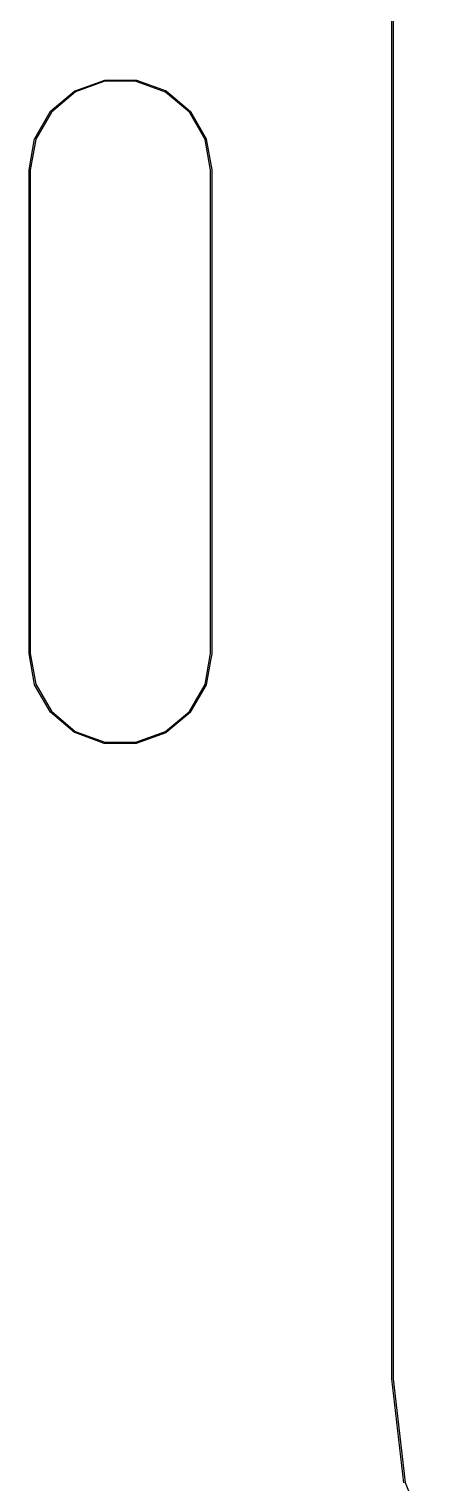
# Model space of a CAD drawing. Extents: x 69.6 to 139.6, y -158 to -61.
# Drawn here: x 124.58 to 127.96, y -145.89 to -133.87 of the extents above; entities that cross this region are included whole.
import ezdxf

# ---------------------------------------------------------------- set-up
doc = ezdxf.new("R2010")
doc.units = 0
doc.header["$MEASUREMENT"] = 0
doc.layers.add('BLACK', color=7, linetype='CONTINUOUS')

msp = doc.modelspace()

# ---------------------------------------------------------------- linework, layer by layer
at = {"layer": 'Black'}
for p, q in [((127.583, -145.032), (127.583, -105.032)), ((127.593, -105.032), (127.593, -145.032)), ((124.963, -134.377), (125.208, -134.288)), ((125.21, -134.298), (124.967, -134.386)), ((125.208, -134.288), (125.209, -134.288)), ((125.209, -134.288), (125.47, -134.289)), ((125.469, -134.299), (125.21, -134.298)), ((125.712, -134.388), (125.469, -134.299)), ((125.47, -134.289), (125.47, -134.289)), ((125.47, -134.289), (125.471, -134.289)), ((125.471, -134.289), (125.716, -134.378)), ((124.761, -134.545), (124.961, -134.378)), ((124.967, -134.386), (124.768, -134.552)), ((124.961, -134.378), (124.963, -134.377)), ((125.91, -134.554), (125.712, -134.388)), ((125.716, -134.378), (125.717, -134.379)), ((125.717, -134.379), (125.718, -134.379)), ((125.718, -134.379), (125.917, -134.547)), ((124.63, -134.772), (124.76, -134.546)), ((124.768, -134.552), (124.639, -134.776)), ((124.76, -134.546), (124.761, -134.546)), ((124.761, -134.546), (124.761, -134.545)), ((126.039, -134.778), (125.91, -134.554)), ((125.917, -134.547), (125.918, -134.548)), ((125.918, -134.548), (126.048, -134.774)), ((124.583, -135.03), (124.629, -134.773)), ((124.639, -134.776), (124.593, -135.032)), ((124.629, -134.773), (124.63, -134.772)), ((124.629, -134.773), (124.629, -134.773)), ((126.083, -135.032), (126.039, -134.778)), ((126.048, -134.774), (126.048, -134.774)), ((126.048, -134.774), (126.048, -134.775)), ((126.048, -134.775), (126.048, -134.776)), ((126.048, -134.776), (126.048, -134.776)), ((126.048, -134.776), (126.093, -135.031)), ((124.583, -135.032), (124.583, -135.03)), ((124.583, -139.032), (124.583, -135.032)), ((124.583, -135.032), (124.583, -135.032)), ((124.583, -135.032), (124.583, -135.032)), ((124.593, -135.032), (124.593, -135.032)), ((124.593, -135.032), (124.593, -135.032)), ((124.593, -135.032), (124.593, -139.032)), ((126.083, -139.032), (126.083, -135.032)), ((126.093, -135.031), (126.093, -135.032)), ((126.093, -135.032), (126.093, -135.032)), ((126.093, -135.032), (126.093, -139.032)), ((124.583, -139.033), (124.583, -139.032)), ((124.583, -139.032), (124.583, -139.032)), ((124.628, -139.288), (124.583, -139.033)), ((124.593, -139.032), (124.638, -139.286)), ((126.038, -139.288), (126.083, -139.032)), ((126.083, -139.032), (126.083, -139.032)), ((126.083, -139.032), (126.083, -139.032)), ((126.093, -139.034), (126.083, -139.089)), ((126.093, -139.032), (126.093, -139.032)), ((126.093, -139.032), (126.093, -139.032)), ((126.093, -139.032), (126.093, -139.034)), ((126.083, -139.089), (126.047, -139.291)), ((124.629, -139.289), (124.628, -139.288)), ((124.629, -139.29), (124.629, -139.289)), ((124.759, -139.516), (124.629, -139.29)), ((124.629, -139.29), (124.629, -139.29)), ((124.629, -139.29), (124.629, -139.29)), ((124.638, -139.286), (124.767, -139.51)), ((125.908, -139.512), (126.038, -139.288)), ((126.047, -139.292), (125.916, -139.518)), ((126.047, -139.291), (126.047, -139.291)), ((126.047, -139.291), (126.047, -139.291)), ((126.047, -139.291), (126.047, -139.292)), ((124.76, -139.517), (124.759, -139.516)), ((124.759, -139.516), (124.759, -139.516)), ((124.959, -139.685), (124.76, -139.517)), ((124.76, -139.517), (124.76, -139.517)), ((124.767, -139.51), (124.965, -139.676)), ((125.71, -139.678), (125.908, -139.512)), ((125.915, -139.519), (125.715, -139.686)), ((125.916, -139.518), (125.915, -139.519)), ((124.96, -139.686), (124.959, -139.685)), ((125.205, -139.775), (124.96, -139.686)), ((124.965, -139.676), (125.208, -139.765)), ((125.466, -139.766), (125.71, -139.678)), ((125.714, -139.687), (125.469, -139.776)), ((125.715, -139.686), (125.714, -139.687)), ((125.715, -139.686), (125.715, -139.686)), ((125.207, -139.775), (125.205, -139.775)), ((125.205, -139.775), (125.205, -139.775)), ((125.205, -139.775), (125.205, -139.775)), ((125.467, -139.776), (125.207, -139.775)), ((125.208, -139.765), (125.466, -139.766)), ((125.469, -139.776), (125.467, -139.776)), ((125.469, -139.776), (125.469, -139.776)), ((127.583, -145.033), (127.583, -145.032)), ((127.583, -145.032), (127.583, -145.032)), ((127.682, -145.893), (127.583, -145.033)), ((127.593, -145.032), (127.692, -145.891)), ((127.682, -145.894), (127.682, -145.893)), ((127.692, -145.891), (127.963, -146.563))]:
    msp.add_line(p, q, dxfattribs=at)

doc.saveas('drawing.dxf')
